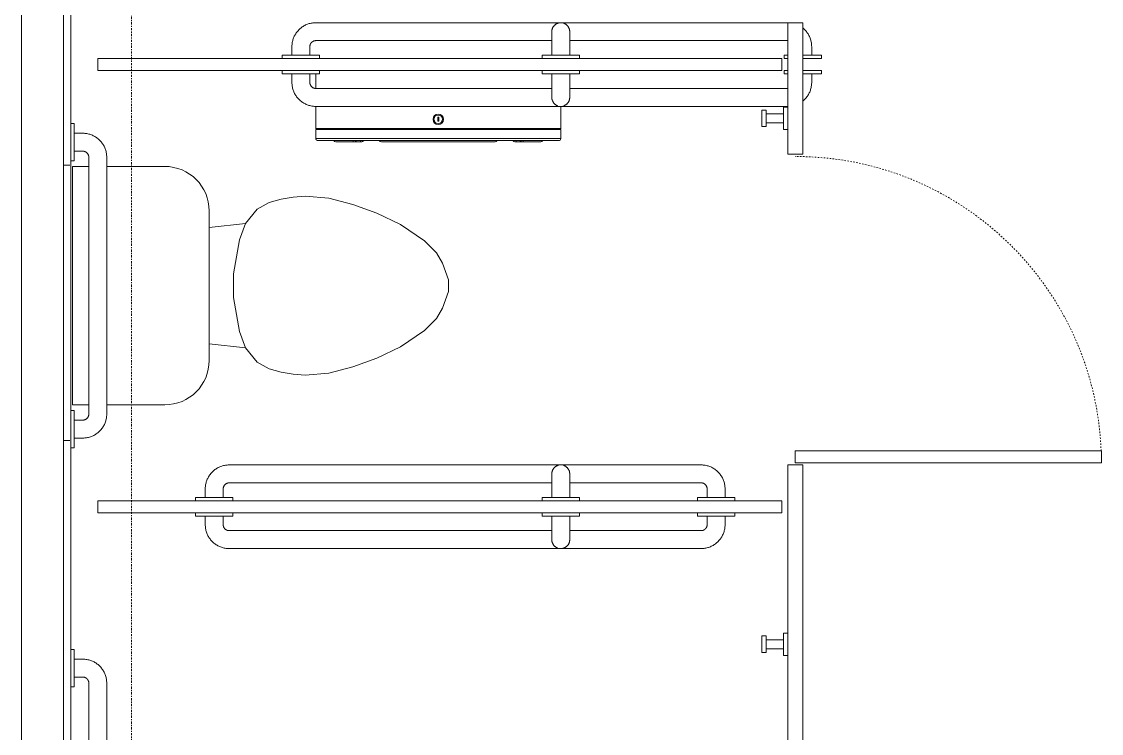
# Model space of a CAD drawing. Header units: inches. Extents: x 23906 to 26716, y -23130 to -20467.
# Drawn here: x 25517.9 to 25608.3, y -22649.8 to -22590.2 of the extents above; entities that cross this region are included whole.
import ezdxf

# ---------------------------------------------------------------- set-up
doc = ezdxf.new("R2010")
doc.units = ezdxf.units.IN
doc.header["$MEASUREMENT"] = 0
for name, pattern in [('Dash', [0.25, 0.125, -0.125]), ('Dash Dot 3_16_', [0.3125, 0.1875, -0.0625, 0, -0.0625]), ('Dash_2_', [0.25, 0.125, -0.125])]:
    doc.linetypes.add(name, pattern=pattern)
for name, color, linetype, lineweight in [('A-ANNO-SYMB', 150, 'Continuous', 9), ('A-GENM', 13, 'Continuous', 20), ('A-WALL', 113, 'Continuous', 20), ('A-WALL-PATT', 111, 'Continuous', 50), ('I-WALL', 2, 'Continuous', 20), ('P-SANR-FIXT', 6, 'Continuous', 20), ('Q-SPCQ', 91, 'Continuous', 20), ('Q-SPCQ-HDLN', 91, 'Dash_2_', 9)]:
    doc.layers.add(name, color=color, linetype=linetype, lineweight=lineweight)

# ---------------------------------------------------------------- blocks, each defined once
blk = doc.blocks.new('Toilet-Domestic-3D - Toilet-Domestic-3D-V16-Enlarged First Floor Plan _East_')
at = {"layer": 'P-SANR-FIXT', "color": 43, "lineweight": 13}
for p, q in [((-9.976, 19.476), (9.976, 19.476)), ((-9.976, 18.1), (-9.976, 19.476)), ((9.976, 19.476), (9.976, 18.101)), ((-9.976, 11.75), (-9.976, 16.601)), ((9.976, 16.602), (9.976, 11.75)), ((6.25, 8.024), (-6.25, 8.024)), ((-4.862, 8.024), (-5.209, 5)), ((4.862, 8.024), (5.209, 5)), ((-3.836, 5.5), (-5.209, 5)), ((-1, 6), (-3.836, 5.5)), ((1, 6), (-1, 6)), ((3.836, 5.5), (1, 6)), ((5.209, 5), (3.836, 5.5)), ((-5.209, 5), (-6.401, 4)), ((6.401, 4), (5.209, 5)), ((-6.401, 4), (-6.968, 3)), ((6.968, 3), (6.401, 4)), ((-6.968, 3), (-7.236, 2)), ((7.236, 2), (6.968, 3)), ((-7.236, 2), (-7.413, 0.996)), ((7.413, 0.996), (7.236, 2)), ((-7.413, 0.996), (-7.5, 0)), ((7.5, 0), (7.413, 0.996)), ((-7.5, 0), (-7.326, -1.992)), ((7.326, -1.992), (7.5, 0)), ((-7.326, -1.992), (-6.788, -4)), ((6.788, -4), (7.326, -1.992)), ((-6.788, -4), (-6.06, -6)), ((6.06, -6), (6.788, -4)), ((-6.06, -6), (-5.127, -8)), ((5.127, -8), (6.06, -6)), ((-5.127, -8), (-3.74, -10)), ((3.74, -10), (5.127, -8)), ((-3.74, -10), (-2.74, -11)), ((2.74, -11), (3.74, -10)), ((-2.74, -11), (-1.874, -11.5)), ((-1.874, -11.5), (-0.5, -12)), ((0.5, -12), (1.874, -11.5)), ((1.874, -11.5), (2.74, -11)), ((-0.5, -12), (0.5, -12))]:
    blk.add_line(p, q, dxfattribs=at)
for centre, start, end in [((-6.25, 11.75), 180, 270), ((6.25, 11.75), 270, 360)]:
    blk.add_arc(centre, 3.726, start, end, dxfattribs=at)
blk = doc.blocks.new('Partition-Floor_Braced-Bradley_Corp-St_Stl-ADA-N_Stalls - ADA _optional_ _ n Standard Stalls-320692-Enlarged First Floor Plan _East_')
at = {"layer": 'Q-SPCQ', "color": 43, "lineweight": 13}
for p, q in [((68.5, -0.875), (67.5, -0.875)), ((67.5, -0.875), (67.5, -58.125)), ((68.5, -58.125), (68.5, -0.875)), ((105.5, -0.875), (104.5, -0.875)), ((104.5, -0.875), (104.5, -58.125)), ((105.5, -58.125), (105.5, -0.875)), ((71.5, -58.625), (47.5, -58.625)), ((67.5, -58.125), (68.5, -58.125)), ((71.5, -59.875), (71.5, -58.625)), ((97.5, -58.625), (97.5, -59.875)), ((108.5, -58.625), (97.5, -58.625)), ((104.5, -58.125), (105.5, -58.125)), ((108.5, -59.875), (108.5, -58.625)), ((72.688, -59.25), (71.688, -59.25)), ((71.688, -59.25), (71.688, -84.874)), ((72.688, -84.874), (72.688, -59.25)), ((47.5, -59.875), (71.5, -59.875)), ((97.5, -59.875), (108.5, -59.875)), ((71.688, -84.874), (72.688, -84.874))]:
    blk.add_line(p, q, dxfattribs=at)
at = {"layer": 'Q-SPCQ-HDLN', "color": 43, "linetype": 'Dash', "lineweight": 13}
blk.add_arc((71.688, -59.25), 25.624, 272.20423, 360, dxfattribs=at)
blk = doc.blocks.new('817_Grab_Bars - 8170-001420-V24-Enlarged First Floor Plan _East_')
at = {"layer": 'Q-SPCQ', "color": 43, "lineweight": 13}
for p, q in [((25574.765, -22627.303), (25535.265, -22627.303)), ((25533.265, -22629.303), (25533.265, -22630.022)), ((25534.765, -22630.022), (25534.765, -22629.303)), ((25535.265, -22628.803), (25562.266, -22628.803)), ((25563.76, -22628.803), (25574.765, -22628.803)), ((25575.265, -22629.303), (25575.265, -22630.022)), ((25576.765, -22630.022), (25576.765, -22629.303)), ((25532.453, -22630.022), (25532.453, -22630.303)), ((25532.453, -22630.022), (25534.015, -22630.022)), ((25534.015, -22630.022), (25535.578, -22630.022)), ((25535.578, -22630.303), (25535.578, -22630.022)), ((25574.453, -22630.022), (25574.453, -22630.303)), ((25574.453, -22630.022), (25576.015, -22630.022)), ((25576.015, -22630.022), (25577.578, -22630.022)), ((25577.578, -22630.303), (25577.578, -22630.022))]:
    blk.add_line(p, q, dxfattribs=at)
at = {"layer": 'Q-SPCQ', "color": 43, "lineweight": 13, "flags": 128}
for points in [[(25535.265, -22627.303), (25535.185, -22627.304), (25535.105, -22627.309), (25535.026, -22627.317), (25534.947, -22627.328), (25534.868, -22627.343), (25534.79, -22627.36), (25534.713, -22627.381), (25534.636, -22627.404), (25534.561, -22627.431), (25534.486, -22627.461), (25534.413, -22627.493), (25534.342, -22627.529), (25534.271, -22627.567), (25534.203, -22627.608), (25534.136, -22627.652), (25534.071, -22627.699), (25534.008, -22627.748), (25533.946, -22627.799), (25533.887, -22627.853), (25533.831, -22627.909), (25533.776, -22627.968), (25533.724, -22628.029), (25533.674, -22628.091), (25533.627, -22628.156), (25533.582, -22628.222), (25533.54, -22628.29), (25533.501, -22628.36), (25533.465, -22628.431), (25533.432, -22628.504), (25533.401, -22628.578), (25533.374, -22628.653), (25533.349, -22628.729), (25533.328, -22628.806), (25533.309, -22628.884), (25533.294, -22628.963), (25533.282, -22629.042), (25533.273, -22629.121), (25533.268, -22629.201), (25533.265, -22629.281), (25533.265, -22629.303)], [(25576.765, -22629.303), (25576.764, -22629.223), (25576.759, -22629.143), (25576.751, -22629.063), (25576.74, -22628.984), (25576.725, -22628.905), (25576.708, -22628.827), (25576.687, -22628.75), (25576.664, -22628.674), (25576.637, -22628.598), (25576.607, -22628.524), (25576.575, -22628.451), (25576.539, -22628.379), (25576.501, -22628.309), (25576.46, -22628.24), (25576.416, -22628.174), (25576.369, -22628.108), (25576.32, -22628.045), (25576.269, -22627.984), (25576.215, -22627.925), (25576.159, -22627.868), (25576.1, -22627.814), (25576.04, -22627.761), (25575.977, -22627.712), (25575.912, -22627.664), (25575.846, -22627.62), (25575.778, -22627.578), (25575.708, -22627.539), (25575.637, -22627.503), (25575.564, -22627.469), (25575.49, -22627.439), (25575.415, -22627.411), (25575.339, -22627.387), (25575.262, -22627.365), (25575.184, -22627.347), (25575.105, -22627.332), (25575.026, -22627.32), (25574.947, -22627.311), (25574.867, -22627.305), (25574.787, -22627.303), (25574.765, -22627.303)], [(25534.765, -22629.303), (25534.766, -22629.283), (25534.767, -22629.263), (25534.769, -22629.243), (25534.772, -22629.223), (25534.775, -22629.203), (25534.78, -22629.184), (25534.785, -22629.165), (25534.791, -22629.146), (25534.797, -22629.127), (25534.805, -22629.108), (25534.813, -22629.09), (25534.822, -22629.072), (25534.831, -22629.054), (25534.842, -22629.037), (25534.853, -22629.02), (25534.864, -22629.004), (25534.876, -22628.988), (25534.889, -22628.973), (25534.903, -22628.958), (25534.917, -22628.944), (25534.931, -22628.93), (25534.947, -22628.917), (25534.962, -22628.905), (25534.978, -22628.893), (25534.995, -22628.882), (25535.012, -22628.872), (25535.03, -22628.862), (25535.047, -22628.853), (25535.066, -22628.844), (25535.084, -22628.837), (25535.103, -22628.83), (25535.122, -22628.824), (25535.141, -22628.818), (25535.161, -22628.814), (25535.18, -22628.81), (25535.2, -22628.807), (25535.22, -22628.805), (25535.24, -22628.803), (25535.26, -22628.803), (25535.265, -22628.803)], [(25574.765, -22628.803), (25574.785, -22628.803), (25574.805, -22628.804), (25574.825, -22628.806), (25574.845, -22628.809), (25574.865, -22628.813), (25574.884, -22628.817), (25574.903, -22628.822), (25574.923, -22628.828), (25574.941, -22628.835), (25574.96, -22628.842), (25574.978, -22628.85), (25574.996, -22628.859), (25575.014, -22628.869), (25575.031, -22628.879), (25575.048, -22628.89), (25575.064, -22628.902), (25575.08, -22628.914), (25575.095, -22628.927), (25575.11, -22628.94), (25575.124, -22628.954), (25575.138, -22628.969), (25575.151, -22628.984), (25575.163, -22629), (25575.175, -22629.016), (25575.186, -22629.033), (25575.196, -22629.05), (25575.206, -22629.067), (25575.215, -22629.085), (25575.224, -22629.103), (25575.231, -22629.122), (25575.238, -22629.14), (25575.244, -22629.159), (25575.25, -22629.179), (25575.254, -22629.198), (25575.258, -22629.218), (25575.261, -22629.238), (25575.263, -22629.257), (25575.265, -22629.277), (25575.265, -22629.297), (25575.265, -22629.303)]]:
    blk.add_lwpolyline(points, dxfattribs=at)
blk = doc.blocks.new('817_Grab_Bars - 8170-001420-V25-Enlarged First Floor Plan _East_')
at = {"layer": 'Q-SPCQ', "color": 43, "lineweight": 13}
for p, q in [((25532.453, -22631.303), (25532.453, -22631.584)), ((25535.578, -22631.584), (25535.578, -22631.303)), ((25574.453, -22631.303), (25574.453, -22631.584)), ((25577.578, -22631.584), (25577.578, -22631.303)), ((25534.015, -22631.584), (25532.453, -22631.584)), ((25533.265, -22631.584), (25533.265, -22632.303)), ((25535.578, -22631.584), (25534.015, -22631.584)), ((25534.765, -22632.303), (25534.765, -22631.584)), ((25576.015, -22631.584), (25574.453, -22631.584)), ((25575.265, -22631.584), (25575.265, -22632.303)), ((25577.578, -22631.584), (25576.015, -22631.584)), ((25576.765, -22632.303), (25576.765, -22631.584)), ((25562.27, -22632.803), (25535.265, -22632.803)), ((25574.765, -22632.803), (25563.764, -22632.803)), ((25535.265, -22634.303), (25574.765, -22634.303))]:
    blk.add_line(p, q, dxfattribs=at)
at = {"layer": 'Q-SPCQ', "color": 43, "lineweight": 13, "flags": 128}
for points in [[(25533.265, -22632.303), (25533.267, -22632.383), (25533.272, -22632.463), (25533.28, -22632.542), (25533.291, -22632.621), (25533.305, -22632.7), (25533.323, -22632.778), (25533.343, -22632.856), (25533.367, -22632.932), (25533.393, -22633.007), (25533.423, -22633.082), (25533.456, -22633.155), (25533.491, -22633.226), (25533.53, -22633.297), (25533.571, -22633.365), (25533.615, -22633.432), (25533.661, -22633.497), (25533.71, -22633.56), (25533.762, -22633.622), (25533.816, -22633.681), (25533.872, -22633.738), (25533.93, -22633.792), (25533.991, -22633.844), (25534.054, -22633.894), (25534.118, -22633.941), (25534.185, -22633.986), (25534.253, -22634.028), (25534.323, -22634.067), (25534.394, -22634.103), (25534.467, -22634.136), (25534.541, -22634.167), (25534.616, -22634.194), (25534.692, -22634.219), (25534.769, -22634.24), (25534.847, -22634.259), (25534.925, -22634.274), (25535.004, -22634.286), (25535.084, -22634.295), (25535.164, -22634.3), (25535.244, -22634.303), (25535.265, -22634.303)], [(25535.265, -22632.803), (25535.245, -22632.802), (25535.225, -22632.801), (25535.205, -22632.799), (25535.186, -22632.796), (25535.166, -22632.793), (25535.146, -22632.788), (25535.127, -22632.783), (25535.108, -22632.777), (25535.089, -22632.771), (25535.071, -22632.763), (25535.052, -22632.755), (25535.034, -22632.746), (25535.017, -22632.737), (25535, -22632.726), (25534.983, -22632.715), (25534.967, -22632.704), (25534.951, -22632.692), (25534.936, -22632.679), (25534.921, -22632.665), (25534.907, -22632.651), (25534.893, -22632.637), (25534.88, -22632.621), (25534.867, -22632.606), (25534.856, -22632.59), (25534.844, -22632.573), (25534.834, -22632.556), (25534.824, -22632.538), (25534.815, -22632.521), (25534.807, -22632.502), (25534.799, -22632.484), (25534.792, -22632.465), (25534.786, -22632.446), (25534.781, -22632.427), (25534.776, -22632.407), (25534.773, -22632.388), (25534.769, -22632.368), (25534.767, -22632.348), (25534.766, -22632.328), (25534.765, -22632.308), (25534.765, -22632.303)], [(25574.765, -22634.303), (25574.845, -22634.301), (25574.925, -22634.296), (25575.005, -22634.288), (25575.084, -22634.277), (25575.163, -22634.263), (25575.241, -22634.245), (25575.318, -22634.225), (25575.394, -22634.201), (25575.47, -22634.175), (25575.544, -22634.145), (25575.617, -22634.112), (25575.689, -22634.077), (25575.759, -22634.038), (25575.828, -22633.997), (25575.895, -22633.953), (25575.96, -22633.907), (25576.023, -22633.858), (25576.084, -22633.806), (25576.143, -22633.752), (25576.2, -22633.696), (25576.255, -22633.638), (25576.307, -22633.577), (25576.356, -22633.514), (25576.404, -22633.45), (25576.448, -22633.383), (25576.49, -22633.315), (25576.529, -22633.245), (25576.565, -22633.174), (25576.599, -22633.101), (25576.629, -22633.028), (25576.657, -22632.952), (25576.681, -22632.876), (25576.703, -22632.799), (25576.721, -22632.721), (25576.736, -22632.643), (25576.748, -22632.564), (25576.757, -22632.484), (25576.763, -22632.404), (25576.765, -22632.324), (25576.765, -22632.303)], [(25575.265, -22632.303), (25575.265, -22632.323), (25575.264, -22632.343), (25575.262, -22632.363), (25575.259, -22632.382), (25575.255, -22632.402), (25575.251, -22632.422), (25575.246, -22632.441), (25575.24, -22632.46), (25575.233, -22632.479), (25575.226, -22632.498), (25575.218, -22632.516), (25575.209, -22632.534), (25575.199, -22632.551), (25575.189, -22632.568), (25575.178, -22632.585), (25575.166, -22632.601), (25575.154, -22632.617), (25575.141, -22632.633), (25575.128, -22632.647), (25575.114, -22632.661), (25575.099, -22632.675), (25575.084, -22632.688), (25575.068, -22632.701), (25575.052, -22632.712), (25575.035, -22632.724), (25575.018, -22632.734), (25575.001, -22632.744), (25574.983, -22632.753), (25574.965, -22632.761), (25574.946, -22632.769), (25574.928, -22632.776), (25574.909, -22632.782), (25574.889, -22632.787), (25574.87, -22632.792), (25574.85, -22632.796), (25574.83, -22632.799), (25574.811, -22632.801), (25574.791, -22632.802), (25574.771, -22632.803), (25574.765, -22632.803)]]:
    blk.add_lwpolyline(points, dxfattribs=at)
blk = doc.blocks.new('817_Grab_Bars - 8170-001420-V26-Enlarged First Floor Plan _East_')
at = {"layer": 'Q-SPCQ', "color": 43, "lineweight": 13}
for p, q in [((25539.703, -22594.303), (25539.703, -22594.584)), ((25542.828, -22594.584), (25542.828, -22594.303)), ((25581.703, -22594.303), (25581.703, -22594.584)), ((25581.703, -22594.303), (25581.992, -22594.303)), ((25583.265, -22594.303), (25584.828, -22594.303)), ((25584.828, -22594.584), (25584.828, -22594.303)), ((25541.265, -22594.584), (25539.703, -22594.584)), ((25540.515, -22594.584), (25540.515, -22595.303)), ((25542.828, -22594.584), (25541.265, -22594.584)), ((25542.015, -22595.303), (25542.015, -22594.584)), ((25581.992, -22594.584), (25581.703, -22594.584)), ((25584.828, -22594.584), (25583.265, -22594.584)), ((25584.015, -22595.303), (25584.015, -22594.584)), ((25562.27, -22595.803), (25542.515, -22595.803)), ((25582.015, -22595.803), (25563.764, -22595.803)), ((25542.515, -22597.303), (25582.015, -22597.303))]:
    blk.add_line(p, q, dxfattribs=at)
at = {"layer": 'Q-SPCQ', "color": 43, "lineweight": 13, "flags": 128}
for points in [[(25540.515, -22595.303), (25540.517, -22595.383), (25540.522, -22595.463), (25540.53, -22595.542), (25540.541, -22595.621), (25540.555, -22595.7), (25540.573, -22595.778), (25540.593, -22595.856), (25540.617, -22595.932), (25540.643, -22596.007), (25540.673, -22596.082), (25540.706, -22596.155), (25540.741, -22596.226), (25540.78, -22596.297), (25540.821, -22596.365), (25540.865, -22596.432), (25540.911, -22596.497), (25540.96, -22596.56), (25541.012, -22596.622), (25541.066, -22596.681), (25541.122, -22596.738), (25541.18, -22596.792), (25541.241, -22596.844), (25541.304, -22596.894), (25541.368, -22596.941), (25541.435, -22596.986), (25541.503, -22597.028), (25541.573, -22597.067), (25541.644, -22597.103), (25541.717, -22597.136), (25541.791, -22597.167), (25541.866, -22597.194), (25541.942, -22597.219), (25542.019, -22597.24), (25542.097, -22597.259), (25542.175, -22597.274), (25542.254, -22597.286), (25542.334, -22597.295), (25542.414, -22597.3), (25542.494, -22597.303), (25542.515, -22597.303)], [(25542.515, -22595.803), (25542.495, -22595.802), (25542.475, -22595.801), (25542.455, -22595.799), (25542.436, -22595.796), (25542.416, -22595.793), (25542.396, -22595.788), (25542.377, -22595.783), (25542.358, -22595.777), (25542.339, -22595.771), (25542.321, -22595.763), (25542.302, -22595.755), (25542.284, -22595.746), (25542.267, -22595.737), (25542.25, -22595.726), (25542.233, -22595.715), (25542.217, -22595.704), (25542.201, -22595.692), (25542.186, -22595.679), (25542.171, -22595.665), (25542.157, -22595.651), (25542.143, -22595.637), (25542.13, -22595.621), (25542.117, -22595.606), (25542.106, -22595.59), (25542.094, -22595.573), (25542.084, -22595.556), (25542.074, -22595.538), (25542.065, -22595.521), (25542.057, -22595.502), (25542.049, -22595.484), (25542.042, -22595.465), (25542.036, -22595.446), (25542.031, -22595.427), (25542.026, -22595.407), (25542.023, -22595.388), (25542.019, -22595.368), (25542.017, -22595.348), (25542.016, -22595.328), (25542.015, -22595.308), (25542.015, -22595.303)], [(25583.273, -22596.858), (25583.334, -22596.806), (25583.393, -22596.752), (25583.45, -22596.696), (25583.505, -22596.638), (25583.557, -22596.577), (25583.606, -22596.514), (25583.654, -22596.45), (25583.698, -22596.383), (25583.74, -22596.315), (25583.779, -22596.245), (25583.815, -22596.174), (25583.849, -22596.101), (25583.879, -22596.028), (25583.907, -22595.952), (25583.931, -22595.876), (25583.953, -22595.799), (25583.971, -22595.721), (25583.986, -22595.643), (25583.998, -22595.564), (25584.007, -22595.484), (25584.013, -22595.404), (25584.015, -22595.324), (25584.015, -22595.303)]]:
    blk.add_lwpolyline(points, dxfattribs=at)
blk = doc.blocks.new('817_Grab_Bars - 8170-001420-V27-Enlarged First Floor Plan _East_')
at = {"layer": 'Q-SPCQ', "color": 43, "lineweight": 13}
for p, q in [((25582.015, -22590.303), (25542.515, -22590.303)), ((25540.515, -22592.303), (25540.515, -22593.022)), ((25542.015, -22593.022), (25542.015, -22592.303)), ((25542.515, -22591.803), (25562.266, -22591.803)), ((25563.76, -22591.803), (25582.015, -22591.803)), ((25584.015, -22593.022), (25584.015, -22592.303)), ((25539.703, -22593.022), (25539.703, -22593.303)), ((25539.703, -22593.022), (25541.265, -22593.022)), ((25541.265, -22593.022), (25542.828, -22593.022)), ((25542.828, -22593.303), (25542.828, -22593.022)), ((25581.703, -22593.022), (25581.703, -22593.303)), ((25581.703, -22593.022), (25581.992, -22593.022)), ((25581.992, -22593.303), (25581.703, -22593.303)), ((25583.265, -22593.022), (25584.828, -22593.022)), ((25584.828, -22593.303), (25583.265, -22593.303)), ((25584.828, -22593.303), (25584.828, -22593.022))]:
    blk.add_line(p, q, dxfattribs=at)
at = {"layer": 'Q-SPCQ', "color": 43, "lineweight": 13, "flags": 128}
for points in [[(25542.515, -22590.303), (25542.435, -22590.304), (25542.355, -22590.309), (25542.276, -22590.317), (25542.197, -22590.328), (25542.118, -22590.343), (25542.04, -22590.36), (25541.963, -22590.381), (25541.886, -22590.404), (25541.811, -22590.431), (25541.736, -22590.461), (25541.663, -22590.493), (25541.592, -22590.529), (25541.521, -22590.567), (25541.453, -22590.608), (25541.386, -22590.652), (25541.321, -22590.699), (25541.258, -22590.748), (25541.196, -22590.799), (25541.137, -22590.853), (25541.081, -22590.909), (25541.026, -22590.968), (25540.974, -22591.029), (25540.924, -22591.091), (25540.877, -22591.156), (25540.832, -22591.222), (25540.79, -22591.29), (25540.751, -22591.36), (25540.715, -22591.431), (25540.682, -22591.504), (25540.651, -22591.578), (25540.624, -22591.653), (25540.599, -22591.729), (25540.578, -22591.806), (25540.559, -22591.884), (25540.544, -22591.963), (25540.532, -22592.042), (25540.523, -22592.121), (25540.518, -22592.201), (25540.515, -22592.281), (25540.515, -22592.303)], [(25584.015, -22592.303), (25584.014, -22592.223), (25584.009, -22592.143), (25584.001, -22592.063), (25583.99, -22591.984), (25583.975, -22591.905), (25583.958, -22591.827), (25583.937, -22591.75), (25583.914, -22591.674), (25583.887, -22591.598), (25583.857, -22591.524), (25583.825, -22591.451), (25583.789, -22591.379), (25583.751, -22591.309), (25583.71, -22591.24), (25583.666, -22591.174), (25583.619, -22591.108), (25583.57, -22591.045), (25583.519, -22590.984), (25583.465, -22590.925), (25583.409, -22590.868), (25583.35, -22590.814), (25583.29, -22590.761)], [(25542.015, -22592.303), (25542.016, -22592.283), (25542.017, -22592.263), (25542.019, -22592.243), (25542.022, -22592.223), (25542.025, -22592.203), (25542.03, -22592.184), (25542.035, -22592.165), (25542.041, -22592.146), (25542.047, -22592.127), (25542.055, -22592.108), (25542.063, -22592.09), (25542.072, -22592.072), (25542.081, -22592.054), (25542.092, -22592.037), (25542.103, -22592.02), (25542.114, -22592.004), (25542.126, -22591.988), (25542.139, -22591.973), (25542.153, -22591.958), (25542.167, -22591.944), (25542.181, -22591.93), (25542.197, -22591.917), (25542.212, -22591.905), (25542.228, -22591.893), (25542.245, -22591.882), (25542.262, -22591.872), (25542.28, -22591.862), (25542.297, -22591.853), (25542.316, -22591.844), (25542.334, -22591.837), (25542.353, -22591.83), (25542.372, -22591.824), (25542.391, -22591.818), (25542.411, -22591.814), (25542.43, -22591.81), (25542.45, -22591.807), (25542.47, -22591.805), (25542.49, -22591.803), (25542.51, -22591.803), (25542.515, -22591.803)]]:
    blk.add_lwpolyline(points, dxfattribs=at)
blk = doc.blocks.new('Dispenser-Toilet_Tissue-Frost_Products_LTD_-Jumbo-169 - Steel-Brushed-Stainless_Steel-V31-Enlarged First Floor Plan _East_')
at = {"layer": 'Q-SPCQ', "color": 43, "lineweight": 13}
for p, q in [((25542.517, -22594.584), (25542.517, -22595.803)), ((25542.517, -22597.303), (25542.517, -22599.143)), ((25563.014, -22599.143), (25563.014, -22597.303)), ((25552.724, -22598.205), (25552.724, -22598.542)), ((25552.805, -22598.205), (25552.724, -22598.205)), ((25552.724, -22598.542), (25552.805, -22598.542)), ((25552.805, -22598.542), (25552.805, -22598.205)), ((25563.014, -22599.143), (25542.517, -22599.143)), ((25542.574, -22599.234), (25542.517, -22599.234)), ((25542.517, -22599.234), (25542.517, -22600.003)), ((25562.954, -22599.234), (25542.573, -22599.234)), ((25542.574, -22599.203), (25562.954, -22599.203)), ((25542.574, -22599.203), (25542.574, -22599.234)), ((25562.954, -22599.234), (25562.954, -22599.203)), ((25563.014, -22599.234), (25562.954, -22599.234)), ((25563.014, -22600.003), (25563.014, -22599.234)), ((25542.517, -22600.003), (25563.014, -22600.003)), ((25542.674, -22600.163), (25544.026, -22600.163)), ((25544.026, -22600.163), (25561.502, -22600.163)), ((25544.187, -22600.263), (25546.358, -22600.263)), ((25546.519, -22600.163), (25547.826, -22600.163)), ((25548.011, -22600.263), (25557.517, -22600.263)), ((25557.701, -22600.163), (25559.008, -22600.163)), ((25559.17, -22600.263), (25561.34, -22600.263)), ((25561.502, -22600.163), (25562.854, -22600.163))]:
    blk.add_line(p, q, dxfattribs=at)
for radius in [0.438, 0.358]:
    blk.add_circle((25552.764, -22598.384), radius, dxfattribs=at)
for centre, radius, start, end in [((25542.577, -22599.143), 0.0601, 180, 267.31847), ((25562.954, -22599.143), 0.06, 270, 0), ((25542.677, -22600.003), 0.16, 180, 269.00189), ((25544.187, -22600.083), 0.18, 206.3878, 270), ((25545.74, -22600.147), 0.118, 187.64311, 259.1884), ((25545.738, -22600.112), 0.151, 272.67904, 340.36528), ((25545.769, -22600.083), 0.18, 270, 333.60843), ((25545.76, -22600.112), 0.151, 273.16673, 340.37261), ((25546.341, -22600.145), 0.119, 188.48049, 259.95986), ((25546.34, -22600.112), 0.151, 272.67904, 340.36593), ((25546.348, -22600.112), 0.151, 272.67904, 340.36593), ((25546.358, -22600.083), 0.18, 270, 333.6122), ((25548.011, -22600.043), 0.22, 213.05573, 270), ((25557.517, -22600.043), 0.22, 270, 326.94427), ((25559.17, -22600.083), 0.18, 206.3878, 270), ((25559.18, -22600.112), 0.151, 199.63407, 267.32096), ((25559.188, -22600.112), 0.151, 199.63407, 267.32096), ((25559.187, -22600.145), 0.119, 280.04014, 351.51951), ((25559.759, -22600.083), 0.18, 206.3878, 270), ((25559.767, -22600.112), 0.151, 199.63407, 266.83311), ((25559.79, -22600.112), 0.151, 199.63407, 267.32096), ((25559.788, -22600.147), 0.118, 280.8116, 352.35689), ((25561.34, -22600.083), 0.18, 270, 333.6122), ((25562.854, -22600.003), 0.16, 270, 0)]:
    blk.add_arc(centre, radius, start, end, dxfattribs=at)
blk = doc.blocks.new('817_Grab_Bars - 8170-001420-V35-Enlarged First Floor Plan _East_')
at = {"layer": 'Q-SPCQ', "color": 43, "lineweight": 13}
for p, q in [((25508.765, -22642.74), (25508.484, -22642.74)), ((25508.484, -22644.303), (25508.484, -22642.74)), ((25508.484, -22643.553), (25507.765, -22643.553)), ((25508.484, -22645.865), (25508.484, -22644.303)), ((25505.765, -22645.553), (25505.765, -22685.053)), ((25507.265, -22685.053), (25507.265, -22645.553)), ((25507.765, -22645.053), (25508.484, -22645.053)), ((25508.484, -22645.865), (25508.765, -22645.865)), ((25508.765, -22684.74), (25508.484, -22684.74)), ((25508.484, -22686.303), (25508.484, -22684.74)), ((25508.484, -22685.553), (25507.765, -22685.553)), ((25508.484, -22687.865), (25508.484, -22686.303)), ((25507.765, -22687.053), (25508.484, -22687.053)), ((25508.484, -22687.865), (25508.765, -22687.865))]:
    blk.add_line(p, q, dxfattribs=at)
at = {"layer": 'Q-SPCQ', "color": 43, "lineweight": 13, "flags": 128}
for points in [[(25507.765, -22643.553), (25507.685, -22643.554), (25507.605, -22643.559), (25507.526, -22643.567), (25507.447, -22643.578), (25507.368, -22643.593), (25507.29, -22643.61), (25507.213, -22643.631), (25507.136, -22643.654), (25507.061, -22643.681), (25506.986, -22643.711), (25506.913, -22643.743), (25506.842, -22643.779), (25506.771, -22643.817), (25506.703, -22643.858), (25506.636, -22643.902), (25506.571, -22643.949), (25506.508, -22643.998), (25506.446, -22644.049), (25506.387, -22644.103), (25506.331, -22644.159), (25506.276, -22644.218), (25506.224, -22644.279), (25506.174, -22644.341), (25506.127, -22644.406), (25506.082, -22644.472), (25506.04, -22644.54), (25506.001, -22644.61), (25505.965, -22644.681), (25505.932, -22644.754), (25505.901, -22644.828), (25505.874, -22644.903), (25505.849, -22644.979), (25505.828, -22645.056), (25505.809, -22645.134), (25505.794, -22645.213), (25505.782, -22645.292), (25505.773, -22645.371), (25505.768, -22645.451), (25505.765, -22645.531), (25505.765, -22645.553)], [(25507.265, -22645.553), (25507.266, -22645.533), (25507.267, -22645.513), (25507.269, -22645.493), (25507.272, -22645.473), (25507.275, -22645.453), (25507.28, -22645.434), (25507.285, -22645.415), (25507.291, -22645.396), (25507.297, -22645.377), (25507.305, -22645.358), (25507.313, -22645.34), (25507.322, -22645.322), (25507.331, -22645.304), (25507.342, -22645.287), (25507.353, -22645.27), (25507.364, -22645.254), (25507.376, -22645.238), (25507.389, -22645.223), (25507.403, -22645.208), (25507.417, -22645.194), (25507.431, -22645.18), (25507.447, -22645.167), (25507.462, -22645.155), (25507.478, -22645.143), (25507.495, -22645.132), (25507.512, -22645.122), (25507.53, -22645.112), (25507.547, -22645.103), (25507.566, -22645.094), (25507.584, -22645.087), (25507.603, -22645.08), (25507.622, -22645.074), (25507.641, -22645.068), (25507.661, -22645.064), (25507.68, -22645.06), (25507.7, -22645.057), (25507.72, -22645.055), (25507.74, -22645.053), (25507.76, -22645.053), (25507.765, -22645.053)], [(25505.765, -22685.053), (25505.767, -22685.133), (25505.772, -22685.213), (25505.78, -22685.292), (25505.791, -22685.371), (25505.805, -22685.45), (25505.823, -22685.528), (25505.843, -22685.606), (25505.867, -22685.682), (25505.893, -22685.757), (25505.923, -22685.832), (25505.956, -22685.905), (25505.991, -22685.976), (25506.03, -22686.047), (25506.071, -22686.115), (25506.115, -22686.182), (25506.161, -22686.247), (25506.21, -22686.31), (25506.262, -22686.372), (25506.316, -22686.431), (25506.372, -22686.488), (25506.43, -22686.542), (25506.491, -22686.594), (25506.554, -22686.644), (25506.618, -22686.691), (25506.685, -22686.736), (25506.753, -22686.778), (25506.823, -22686.817), (25506.894, -22686.853), (25506.967, -22686.886), (25507.041, -22686.917), (25507.116, -22686.944), (25507.192, -22686.969), (25507.269, -22686.99), (25507.347, -22687.009), (25507.425, -22687.024), (25507.504, -22687.036), (25507.584, -22687.045), (25507.664, -22687.05), (25507.744, -22687.053), (25507.765, -22687.053)], [(25507.765, -22685.553), (25507.745, -22685.552), (25507.725, -22685.551), (25507.705, -22685.549), (25507.686, -22685.546), (25507.666, -22685.543), (25507.646, -22685.538), (25507.627, -22685.533), (25507.608, -22685.527), (25507.589, -22685.521), (25507.571, -22685.513), (25507.552, -22685.505), (25507.534, -22685.496), (25507.517, -22685.487), (25507.5, -22685.476), (25507.483, -22685.465), (25507.467, -22685.454), (25507.451, -22685.442), (25507.436, -22685.429), (25507.421, -22685.415), (25507.407, -22685.401), (25507.393, -22685.387), (25507.38, -22685.371), (25507.367, -22685.356), (25507.356, -22685.34), (25507.344, -22685.323), (25507.334, -22685.306), (25507.324, -22685.288), (25507.315, -22685.271), (25507.307, -22685.252), (25507.299, -22685.234), (25507.292, -22685.215), (25507.286, -22685.196), (25507.281, -22685.177), (25507.276, -22685.157), (25507.273, -22685.138), (25507.269, -22685.118), (25507.267, -22685.098), (25507.266, -22685.078), (25507.265, -22685.058), (25507.265, -22685.053)]]:
    blk.add_lwpolyline(points, dxfattribs=at)
blk = doc.blocks.new('817_Grab_Bars - 8170-001240-25748-Enlarged First Floor Plan _East_')
at = {"layer": 'Q-SPCQ', "color": 43, "lineweight": 13}
for p, q in [((25395.89, -22754.734), (25395.609, -22754.734)), ((25395.609, -22756.297), (25395.609, -22754.734)), ((25395.609, -22755.547), (25394.89, -22755.547)), ((25394.89, -22757.047), (25395.609, -22757.047)), ((25395.609, -22757.859), (25395.609, -22756.297)), ((25392.89, -22757.547), (25392.89, -22779.047)), ((25394.39, -22779.047), (25394.39, -22757.547)), ((25395.609, -22757.859), (25395.89, -22757.859)), ((25395.89, -22778.734), (25395.609, -22778.734)), ((25395.609, -22780.297), (25395.609, -22778.734)), ((25395.609, -22779.547), (25394.89, -22779.547)), ((25395.609, -22781.859), (25395.609, -22780.297)), ((25394.89, -22781.047), (25395.609, -22781.047)), ((25395.609, -22781.859), (25395.89, -22781.859))]:
    blk.add_line(p, q, dxfattribs=at)
at = {"layer": 'Q-SPCQ', "color": 43, "lineweight": 13, "flags": 128}
for points in [[(25394.89, -22755.547), (25394.81, -22755.549), (25394.73, -22755.553), (25394.651, -22755.561), (25394.572, -22755.572), (25394.493, -22755.587), (25394.415, -22755.604), (25394.338, -22755.625), (25394.261, -22755.648), (25394.186, -22755.675), (25394.111, -22755.705), (25394.038, -22755.737), (25393.967, -22755.773), (25393.896, -22755.811), (25393.828, -22755.852), (25393.761, -22755.896), (25393.696, -22755.943), (25393.633, -22755.992), (25393.571, -22756.043), (25393.512, -22756.097), (25393.456, -22756.154), (25393.401, -22756.212), (25393.349, -22756.273), (25393.299, -22756.335), (25393.252, -22756.4), (25393.207, -22756.466), (25393.165, -22756.535), (25393.126, -22756.604), (25393.09, -22756.676), (25393.057, -22756.748), (25393.026, -22756.822), (25392.999, -22756.897), (25392.974, -22756.974), (25392.953, -22757.051), (25392.934, -22757.128), (25392.919, -22757.207), (25392.907, -22757.286), (25392.898, -22757.366), (25392.893, -22757.445), (25392.89, -22757.525), (25392.89, -22757.547)], [(25394.39, -22757.547), (25394.391, -22757.527), (25394.392, -22757.507), (25394.394, -22757.487), (25394.397, -22757.467), (25394.4, -22757.448), (25394.405, -22757.428), (25394.41, -22757.409), (25394.416, -22757.39), (25394.422, -22757.371), (25394.43, -22757.352), (25394.438, -22757.334), (25394.447, -22757.316), (25394.456, -22757.299), (25394.467, -22757.281), (25394.478, -22757.265), (25394.489, -22757.248), (25394.501, -22757.233), (25394.514, -22757.217), (25394.528, -22757.202), (25394.542, -22757.188), (25394.556, -22757.175), (25394.572, -22757.162), (25394.587, -22757.149), (25394.603, -22757.137), (25394.62, -22757.126), (25394.637, -22757.116), (25394.655, -22757.106), (25394.672, -22757.097), (25394.691, -22757.089), (25394.709, -22757.081), (25394.728, -22757.074), (25394.747, -22757.068), (25394.766, -22757.063), (25394.786, -22757.058), (25394.805, -22757.054), (25394.825, -22757.051), (25394.845, -22757.049), (25394.865, -22757.048), (25394.885, -22757.047), (25394.89, -22757.047)], [(25392.89, -22779.047), (25392.892, -22779.127), (25392.897, -22779.207), (25392.905, -22779.286), (25392.916, -22779.366), (25392.93, -22779.444), (25392.948, -22779.522), (25392.968, -22779.6), (25392.992, -22779.676), (25393.018, -22779.751), (25393.048, -22779.826), (25393.081, -22779.899), (25393.116, -22779.971), (25393.155, -22780.041), (25393.196, -22780.109), (25393.24, -22780.176), (25393.286, -22780.241), (25393.335, -22780.305), (25393.387, -22780.366), (25393.441, -22780.425), (25393.497, -22780.482), (25393.555, -22780.536), (25393.616, -22780.588), (25393.679, -22780.638), (25393.743, -22780.685), (25393.81, -22780.73), (25393.878, -22780.772), (25393.948, -22780.811), (25394.019, -22780.847), (25394.092, -22780.881), (25394.166, -22780.911), (25394.241, -22780.939), (25394.317, -22780.963), (25394.394, -22780.984), (25394.472, -22781.003), (25394.55, -22781.018), (25394.629, -22781.03), (25394.709, -22781.039), (25394.789, -22781.044), (25394.869, -22781.047), (25394.89, -22781.047)], [(25394.89, -22779.547), (25394.87, -22779.547), (25394.85, -22779.545), (25394.83, -22779.543), (25394.811, -22779.541), (25394.791, -22779.537), (25394.771, -22779.533), (25394.752, -22779.527), (25394.733, -22779.522), (25394.714, -22779.515), (25394.696, -22779.507), (25394.677, -22779.499), (25394.659, -22779.49), (25394.642, -22779.481), (25394.625, -22779.471), (25394.608, -22779.46), (25394.592, -22779.448), (25394.576, -22779.436), (25394.561, -22779.423), (25394.546, -22779.409), (25394.532, -22779.395), (25394.518, -22779.381), (25394.505, -22779.366), (25394.492, -22779.35), (25394.481, -22779.334), (25394.469, -22779.317), (25394.459, -22779.3), (25394.449, -22779.283), (25394.44, -22779.265), (25394.432, -22779.247), (25394.424, -22779.228), (25394.417, -22779.209), (25394.411, -22779.19), (25394.406, -22779.171), (25394.401, -22779.152), (25394.398, -22779.132), (25394.394, -22779.112), (25394.392, -22779.092), (25394.391, -22779.072), (25394.39, -22779.052), (25394.39, -22779.047)]]:
    blk.add_lwpolyline(points, dxfattribs=at)
blk = doc.blocks.new('817_Grab_Bars - 8170-001180-V37-Enlarged First Floor Plan _East_')
at = {"layer": 'Q-SPCQ', "color": 43, "lineweight": 13}
for p, q in [((25468.203, -22631.303), (25468.203, -22631.584)), ((25471.328, -22631.584), (25471.328, -22631.303)), ((25471.328, -22631.584), (25468.203, -22631.584)), ((25469.015, -22631.584), (25469.015, -22632.303)), ((25470.515, -22632.303), (25470.515, -22631.584))]:
    blk.add_line(p, q, dxfattribs=at)
at = {"layer": 'Q-SPCQ', "color": 43, "lineweight": 13, "flags": 128}
for points in [[(25469.015, -22632.303), (25469.015, -22632.353), (25469.015, -22632.403), (25469.015, -22632.452), (25469.015, -22632.502), (25469.015, -22632.551), (25469.015, -22632.6), (25469.015, -22632.648), (25469.015, -22632.696), (25469.015, -22632.743), (25469.015, -22632.79), (25469.015, -22632.835), (25469.015, -22632.88), (25469.015, -22632.924), (25469.015, -22632.967), (25469.015, -22633.009), (25469.015, -22633.049), (25469.015, -22633.089), (25469.015, -22633.127), (25469.015, -22633.164), (25469.015, -22633.2), (25469.015, -22633.234), (25469.015, -22633.266), (25469.015, -22633.297), (25469.015, -22633.327), (25469.015, -22633.355), (25469.015, -22633.381), (25469.015, -22633.405), (25469.015, -22633.428), (25469.015, -22633.449), (25469.015, -22633.468), (25469.015, -22633.485), (25469.015, -22633.5), (25469.015, -22633.514), (25469.015, -22633.525), (25469.015, -22633.535), (25469.015, -22633.542), (25469.015, -22633.548), (25469.015, -22633.551), (25469.015, -22633.553)], [(25469.015, -22632.892), (25469.015, -22632.847), (25469.015, -22632.802), (25469.015, -22632.756), (25469.015, -22632.709), (25469.015, -22632.661), (25469.015, -22632.613), (25469.015, -22632.564), (25469.015, -22632.515), (25469.015, -22632.466), (25469.015, -22632.416), (25469.015, -22632.366), (25469.015, -22632.316)], [(25470.515, -22633.553), (25470.515, -22633.552), (25470.515, -22633.549), (25470.515, -22633.544), (25470.515, -22633.537), (25470.515, -22633.528), (25470.515, -22633.517), (25470.515, -22633.504), (25470.515, -22633.489), (25470.515, -22633.473), (25470.515, -22633.454), (25470.515, -22633.434), (25470.515, -22633.412), (25470.515, -22633.388), (25470.515, -22633.362), (25470.515, -22633.334), (25470.515, -22633.305), (25470.515, -22633.275), (25470.515, -22633.243), (25470.515, -22633.209), (25470.515, -22633.174), (25470.515, -22633.137), (25470.515, -22633.099), (25470.515, -22633.06), (25470.515, -22633.02), (25470.515, -22632.978), (25470.515, -22632.936), (25470.515, -22632.892), (25470.515, -22632.847), (25470.515, -22632.802), (25470.515, -22632.756), (25470.515, -22632.709), (25470.515, -22632.661), (25470.515, -22632.613), (25470.515, -22632.564), (25470.515, -22632.515), (25470.515, -22632.466), (25470.515, -22632.416), (25470.515, -22632.366), (25470.515, -22632.316), (25470.515, -22632.303)], [(25470.515, -22632.303), (25470.515, -22632.353), (25470.515, -22632.403), (25470.515, -22632.452), (25470.515, -22632.502), (25470.515, -22632.551), (25470.515, -22632.6)], [(25469.015, -22633.553), (25469.015, -22633.552), (25469.015, -22633.549), (25469.015, -22633.544), (25469.015, -22633.537), (25469.015, -22633.528), (25469.015, -22633.517), (25469.015, -22633.504), (25469.015, -22633.489), (25469.015, -22633.473), (25469.015, -22633.454), (25469.015, -22633.434), (25469.015, -22633.412), (25469.015, -22633.388), (25469.015, -22633.362), (25469.015, -22633.334), (25469.015, -22633.305), (25469.015, -22633.275), (25469.015, -22633.243), (25469.015, -22633.209), (25469.015, -22633.174), (25469.015, -22633.137), (25469.015, -22633.099), (25469.015, -22633.06), (25469.015, -22633.02), (25469.015, -22632.978)], [(25470.515, -22632.967), (25470.515, -22633.009), (25470.515, -22633.049), (25470.515, -22633.089), (25470.515, -22633.127), (25470.515, -22633.164), (25470.515, -22633.2), (25470.515, -22633.234), (25470.515, -22633.266), (25470.515, -22633.297), (25470.515, -22633.327), (25470.515, -22633.355), (25470.515, -22633.381), (25470.515, -22633.405), (25470.515, -22633.428), (25470.515, -22633.449), (25470.515, -22633.468), (25470.515, -22633.485), (25470.515, -22633.5), (25470.515, -22633.514), (25470.515, -22633.525), (25470.515, -22633.535), (25470.515, -22633.542), (25470.515, -22633.548), (25470.515, -22633.551), (25470.515, -22633.553)], [(25469.529, -22634.265), (25469.501, -22634.255), (25469.473, -22634.244), (25469.446, -22634.231), (25469.419, -22634.218), (25469.393, -22634.204), (25469.367, -22634.188), (25469.342, -22634.172), (25469.317, -22634.154), (25469.294, -22634.136), (25469.271, -22634.117), (25469.249, -22634.096), (25469.227, -22634.075), (25469.207, -22634.053), (25469.187, -22634.031), (25469.169, -22634.007), (25469.151, -22633.983), (25469.134, -22633.958), (25469.118, -22633.932), (25469.104, -22633.906), (25469.09, -22633.88), (25469.078, -22633.852), (25469.066, -22633.825), (25469.056, -22633.796), (25469.047, -22633.768), (25469.039, -22633.739), (25469.032, -22633.71), (25469.026, -22633.68), (25469.022, -22633.651), (25469.018, -22633.621), (25469.016, -22633.591), (25469.015, -22633.561), (25469.015, -22633.553)], [(25470.515, -22633.553), (25470.515, -22633.583), (25470.513, -22633.613), (25470.51, -22633.643), (25470.506, -22633.672), (25470.5, -22633.702), (25470.494, -22633.731), (25470.486, -22633.76), (25470.477, -22633.789), (25470.467, -22633.817), (25470.456, -22633.845), (25470.444, -22633.872), (25470.43, -22633.899), (25470.416, -22633.925), (25470.401, -22633.951), (25470.384, -22633.976), (25470.367, -22634.001), (25470.348, -22634.024), (25470.329, -22634.047), (25470.309, -22634.07), (25470.288, -22634.091), (25470.266, -22634.111), (25470.243, -22634.131), (25470.22, -22634.15), (25470.195, -22634.167), (25470.17, -22634.184), (25470.145, -22634.2), (25470.119, -22634.214), (25470.092, -22634.228), (25470.065, -22634.24), (25470.037, -22634.252), (25470.009, -22634.262), (25469.98, -22634.271), (25469.951, -22634.279)]]:
    blk.add_lwpolyline(points, dxfattribs=at)
blk = doc.blocks.new('817_Grab_Bars - 8170-001180-V38-Enlarged First Floor Plan _East_')
at = {"layer": 'Q-SPCQ', "color": 43, "lineweight": 13}
for p, q in [((25468.203, -22594.303), (25468.203, -22594.584)), ((25471.328, -22594.584), (25471.328, -22594.303)), ((25471.328, -22594.584), (25468.203, -22594.584)), ((25469.015, -22594.584), (25469.015, -22595.303)), ((25470.515, -22595.303), (25470.515, -22594.584))]:
    blk.add_line(p, q, dxfattribs=at)
at = {"layer": 'Q-SPCQ', "color": 43, "lineweight": 13, "flags": 128}
for points in [[(25469.015, -22595.303), (25469.015, -22595.353), (25469.015, -22595.403), (25469.015, -22595.452), (25469.015, -22595.502), (25469.015, -22595.551), (25469.015, -22595.6), (25469.015, -22595.648), (25469.015, -22595.696), (25469.015, -22595.743), (25469.015, -22595.79), (25469.015, -22595.835), (25469.015, -22595.88), (25469.015, -22595.924), (25469.015, -22595.967), (25469.015, -22596.009), (25469.015, -22596.049), (25469.015, -22596.089), (25469.015, -22596.127), (25469.015, -22596.164), (25469.015, -22596.2), (25469.015, -22596.234), (25469.015, -22596.266), (25469.015, -22596.297), (25469.015, -22596.327), (25469.015, -22596.355), (25469.015, -22596.381), (25469.015, -22596.405), (25469.015, -22596.428), (25469.015, -22596.449), (25469.015, -22596.468), (25469.015, -22596.485), (25469.015, -22596.5), (25469.015, -22596.514), (25469.015, -22596.525), (25469.015, -22596.535), (25469.015, -22596.542), (25469.015, -22596.548), (25469.015, -22596.551), (25469.015, -22596.553)], [(25470.515, -22596.553), (25470.515, -22596.552), (25470.515, -22596.549), (25470.515, -22596.544), (25470.515, -22596.537), (25470.515, -22596.528), (25470.515, -22596.517), (25470.515, -22596.504), (25470.515, -22596.489), (25470.515, -22596.473), (25470.515, -22596.454), (25470.515, -22596.434), (25470.515, -22596.412), (25470.515, -22596.388), (25470.515, -22596.362), (25470.515, -22596.334), (25470.515, -22596.305), (25470.515, -22596.275), (25470.515, -22596.243), (25470.515, -22596.209), (25470.515, -22596.174), (25470.515, -22596.137), (25470.515, -22596.099), (25470.515, -22596.06), (25470.515, -22596.02), (25470.515, -22595.978), (25470.515, -22595.936), (25470.515, -22595.892), (25470.515, -22595.847), (25470.515, -22595.802), (25470.515, -22595.756), (25470.515, -22595.709), (25470.515, -22595.661), (25470.515, -22595.613), (25470.515, -22595.564), (25470.515, -22595.515), (25470.515, -22595.466), (25470.515, -22595.416), (25470.515, -22595.366), (25470.515, -22595.316), (25470.515, -22595.303)], [(25470.515, -22595.303), (25470.515, -22595.353), (25470.515, -22595.403), (25470.515, -22595.452), (25470.515, -22595.502), (25470.515, -22595.551), (25470.515, -22595.6)], [(25469.015, -22595.756), (25469.015, -22595.709), (25469.015, -22595.661), (25469.015, -22595.613), (25469.015, -22595.564), (25469.015, -22595.515), (25469.015, -22595.466), (25469.015, -22595.416), (25469.015, -22595.366), (25469.015, -22595.316)], [(25469.015, -22595.892), (25469.015, -22595.847), (25469.015, -22595.802)], [(25469.015, -22596.553), (25469.015, -22596.552), (25469.015, -22596.549), (25469.015, -22596.544), (25469.015, -22596.537), (25469.015, -22596.528), (25469.015, -22596.517), (25469.015, -22596.504), (25469.015, -22596.489), (25469.015, -22596.473), (25469.015, -22596.454), (25469.015, -22596.434), (25469.015, -22596.412), (25469.015, -22596.388), (25469.015, -22596.362), (25469.015, -22596.334), (25469.015, -22596.305), (25469.015, -22596.275), (25469.015, -22596.243), (25469.015, -22596.209), (25469.015, -22596.174), (25469.015, -22596.137), (25469.015, -22596.099), (25469.015, -22596.06), (25469.015, -22596.02), (25469.015, -22595.978)], [(25470.515, -22595.967), (25470.515, -22596.009), (25470.515, -22596.049), (25470.515, -22596.089), (25470.515, -22596.127), (25470.515, -22596.164), (25470.515, -22596.2), (25470.515, -22596.234), (25470.515, -22596.266), (25470.515, -22596.297), (25470.515, -22596.327), (25470.515, -22596.355), (25470.515, -22596.381), (25470.515, -22596.405), (25470.515, -22596.428), (25470.515, -22596.449), (25470.515, -22596.468), (25470.515, -22596.485), (25470.515, -22596.5), (25470.515, -22596.514), (25470.515, -22596.525), (25470.515, -22596.535), (25470.515, -22596.542), (25470.515, -22596.548), (25470.515, -22596.551), (25470.515, -22596.553)], [(25469.529, -22597.265), (25469.501, -22597.255), (25469.473, -22597.244), (25469.446, -22597.231), (25469.419, -22597.218), (25469.393, -22597.204), (25469.367, -22597.188), (25469.342, -22597.172), (25469.317, -22597.154), (25469.294, -22597.136), (25469.271, -22597.117), (25469.249, -22597.096), (25469.227, -22597.075), (25469.207, -22597.053), (25469.187, -22597.031), (25469.169, -22597.007), (25469.151, -22596.983), (25469.134, -22596.958), (25469.118, -22596.932), (25469.104, -22596.906), (25469.09, -22596.88), (25469.078, -22596.852), (25469.066, -22596.825), (25469.056, -22596.796), (25469.047, -22596.768), (25469.039, -22596.739), (25469.032, -22596.71), (25469.026, -22596.68), (25469.022, -22596.651), (25469.018, -22596.621), (25469.016, -22596.591), (25469.015, -22596.561), (25469.015, -22596.553)], [(25470.515, -22596.553), (25470.515, -22596.583), (25470.513, -22596.613), (25470.51, -22596.643), (25470.506, -22596.672), (25470.5, -22596.702), (25470.494, -22596.731), (25470.486, -22596.76), (25470.477, -22596.789), (25470.467, -22596.817), (25470.456, -22596.845), (25470.444, -22596.872), (25470.43, -22596.899), (25470.416, -22596.925), (25470.401, -22596.951), (25470.384, -22596.976), (25470.367, -22597.001), (25470.348, -22597.024), (25470.329, -22597.047), (25470.309, -22597.07), (25470.288, -22597.091), (25470.266, -22597.111), (25470.243, -22597.131), (25470.22, -22597.15), (25470.195, -22597.167), (25470.17, -22597.184), (25470.145, -22597.2), (25470.119, -22597.214), (25470.092, -22597.228), (25470.065, -22597.24), (25470.037, -22597.252), (25470.009, -22597.262), (25469.98, -22597.271), (25469.951, -22597.279)]]:
    blk.add_lwpolyline(points, dxfattribs=at)
blk = doc.blocks.new('Robe_hook_5552 - Coat_hook_5552-V40-Enlarged First Floor Plan _East_')
at = {"layer": 'A-GENM', "color": 43, "lineweight": 13}
for p, q in [((-0.937, 0), (-0.937, -0.35)), ((-0.937, -0.35), (0.938, -0.35)), ((-0.375, -1.813), (-0.375, -0.35)), ((0.375, -1.813), (0.375, -0.35)), ((0.938, -0.35), (0.938, 0)), ((-0.688, -2.163), (-0.688, -1.813)), ((-0.688, -1.813), (0.688, -1.813)), ((0.688, -2.163), (-0.688, -2.163)), ((0.688, -1.813), (0.688, -2.163))]:
    blk.add_line(p, q, dxfattribs=at)
blk = doc.blocks.new('Locker Rooms and Restrooms_rvt-1-Enlarged First Floor Plan _East_')
at = {"layer": 'A-WALL-PATT', "lineweight": 9}
h = blk.add_hatch(dxfattribs=at)
h.set_pattern_fill('FP_8', color=8, style=0, pattern_type=2)
h.set_pattern_definition([(0, (0, 0), (30.72, 7.68), [1.267, -21.773, 1.267, -21.773, -122.88]), (0, (0, 0), (30.72, 7.68), [-46.08, 1.267, -44.813, 1.267, -21.773, -53.76]), (0, (0, 0), (30.72, 7.68), [-115.2, 1.267, -14.093, 1.267, -37.133]), (120, (11.52, 3.84), (-22.0110751, 22.7643004), [1.267, -21.773, 1.267, -21.773, -122.88]), (120, (11.52, 3.84), (-22.0110751, 22.7643004), [-46.08, 1.267, -44.813, 1.267, -21.773, -53.76]), (120, (11.52, 3.84), (-22.0110751, 22.7643004), [-115.2, 1.267, -14.093, 1.267, -37.133]), (240, (15.36, 19.2), (-8.7089249, -30.4443004), [1.267, -21.773, 1.267, -21.773, -122.88]), (240, (15.36, 19.2), (-8.7089249, -30.4443004), [-46.08, 1.267, -44.813, 1.267, -21.773, -53.76]), (240, (15.36, 19.2), (-8.7089249, -30.4443004), [-115.2, 1.267, -14.093, 1.267, -37.133])])
h.paths.add_polyline_path([(25522.015, -22691.303), (25522.015, -22435.178), (25521.39, -22435.178), (25521.4, -22691.303)], flags=0)
at = {"layer": 'A-WALL', "color": 7}
blk.add_line((25521.39, -22435.178), (25521.39, -22691.303), dxfattribs=at)
at = {"layer": 'I-WALL', "color": 7}
for p, q in [((25517.89, -22435.178), (25517.89, -22695.428)), ((25522.015, -22691.303), (25522.015, -22435.178))]:
    blk.add_line(p, q, dxfattribs=at)
at = {"color": 43, "lineweight": 13}
for name, p, rotation in [('Partition-Floor_Braced-Bradley_Corp-St_Stl-ADA-N_Stalls - ADA _optional_ _ n Standard Stalls-320692-Enlarged First Floor Plan _East_', (25523.39, -22698.803), 90.00000000000044), ('817_Grab_Bars - 8170-001180-V37-Enlarged First Floor Plan _East_', (51032.78, -45224.606), 180), ('Robe_hook_5552 - Coat_hook_5552-V40-Enlarged First Floor Plan _East_', (25582.016, -22598.303), 269.9999999999997), ('817_Grab_Bars - 8170-001240-25748-Enlarged First Floor Plan _East_', (50917.905, -45380.6), 180), ('Toilet-Domestic-3D - Toilet-Domestic-3D-V16-Enlarged First Floor Plan _East_', (25541.616, -22612.303), 89.99999999999991), ('817_Grab_Bars - 8170-001180-V37-Enlarged First Floor Plan _East_', (51032.78, -45261.606), 180), ('Robe_hook_5552 - Coat_hook_5552-V40-Enlarged First Floor Plan _East_', (25582.016, -22642.303), 269.9999999999997), ('817_Grab_Bars - 8170-001420-V35-Enlarged First Floor Plan _East_', (51030.78, -45330.606), 180)]:
    blk.add_blockref(name, p, dxfattribs=dict(at, rotation=rotation))
for name, p in [('817_Grab_Bars - 8170-001420-V27-Enlarged First Floor Plan _East_', (0, 0)), ('817_Grab_Bars - 8170-001420-V26-Enlarged First Floor Plan _East_', (0, 0)), ('817_Grab_Bars - 8170-001180-V38-Enlarged First Floor Plan _East_', (93.25, 0)), ('Dispenser-Toilet_Tissue-Frost_Products_LTD_-Jumbo-169 - Steel-Brushed-Stainless_Steel-V31-Enlarged First Floor Plan _East_', (0, 0)), ('817_Grab_Bars - 8170-001420-V24-Enlarged First Floor Plan _East_', (0, 0)), ('817_Grab_Bars - 8170-001420-V25-Enlarged First Floor Plan _East_', (0, 0)), ('817_Grab_Bars - 8170-001180-V37-Enlarged First Floor Plan _East_', (93.25, 0))]:
    blk.add_blockref(name, p, dxfattribs=at)

msp = doc.modelspace()

# ---------------------------------------------------------------- linework, layer by layer
at = {"layer": 'A-ANNO-SYMB', "linetype": 'Dash Dot 3_16_'}
msp.add_line((25527.0838, -22689.4142), (25527.0838, -22342.9494), dxfattribs=at)

# ---------------------------------------------------------------- block references
at = {"lineweight": 5}
msp.add_blockref('Locker Rooms and Restrooms_rvt-1-Enlarged First Floor Plan _East_', (0, 0), dxfattribs=at)

doc.saveas('drawing.dxf')
